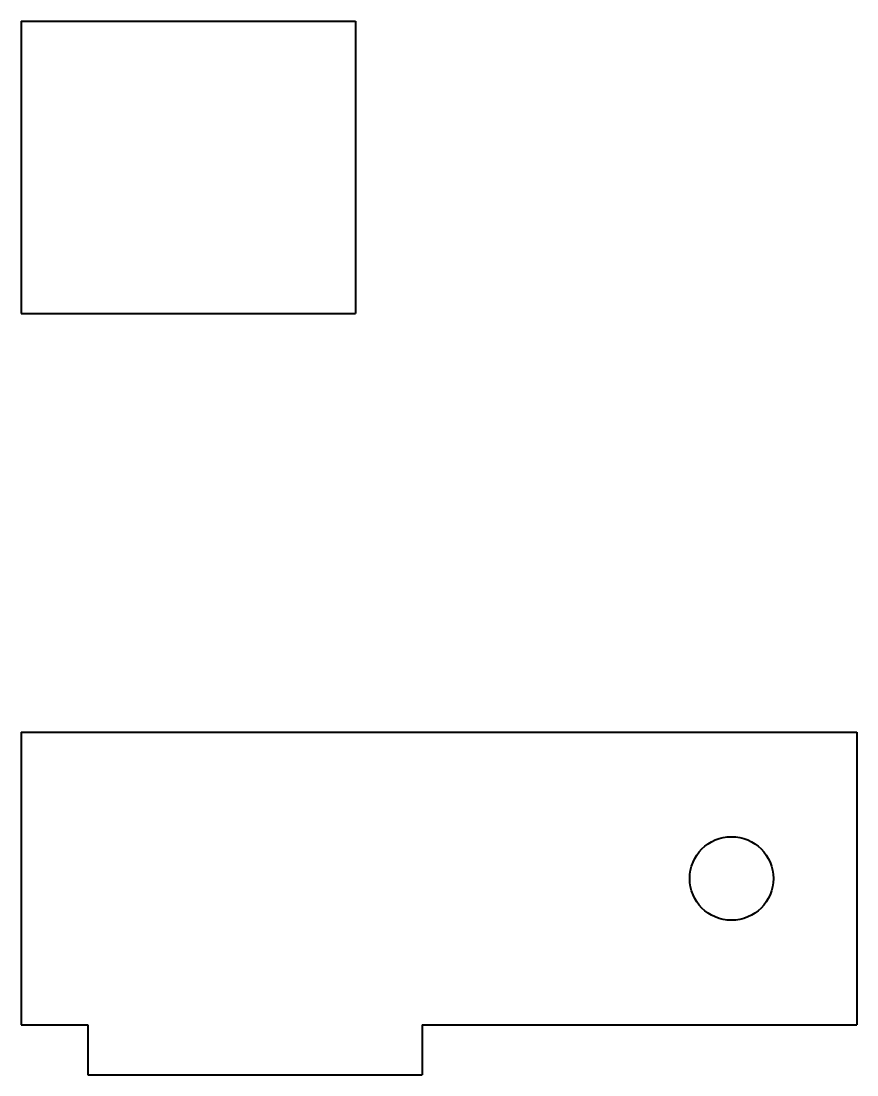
# Model space of a CAD drawing. Header units: millimetres. Extents: x -34.4 to -24.4, y 20.9 to 33.5.
import ezdxf

# ---------------------------------------------------------------- set-up
doc = ezdxf.new("R2010")
doc.units = ezdxf.units.MM
doc.layers.add('ModelSketch_Visible', color=7, linetype='Continuous', lineweight=40)

msp = doc.modelspace()

# ---------------------------------------------------------------- linework, layer by layer
at = {"layer": 'ModelSketch_Visible'}
for p, q in [((-34.409, 33.53), (-34.409, 30.03)), ((-34.409, 33.53), (-30.409, 33.53)), ((-30.409, 33.53), (-30.409, 30.03)), ((-34.409, 30.03), (-30.409, 30.03)), ((-34.409, 25.021), (-24.409, 25.021)), ((-34.409, 25.021), (-34.409, 21.521)), ((-24.409, 25.021), (-24.409, 21.521)), ((-34.409, 21.521), (-33.609, 21.521)), ((-33.609, 21.521), (-33.609, 20.921)), ((-29.609, 21.521), (-29.609, 20.921)), ((-29.609, 21.521), (-24.409, 21.521)), ((-33.609, 20.921), (-29.609, 20.921))]:
    msp.add_line(p, q, dxfattribs=at)
msp.add_circle((-25.909, 23.271), 0.5, dxfattribs=at)

doc.saveas('drawing.dxf')
